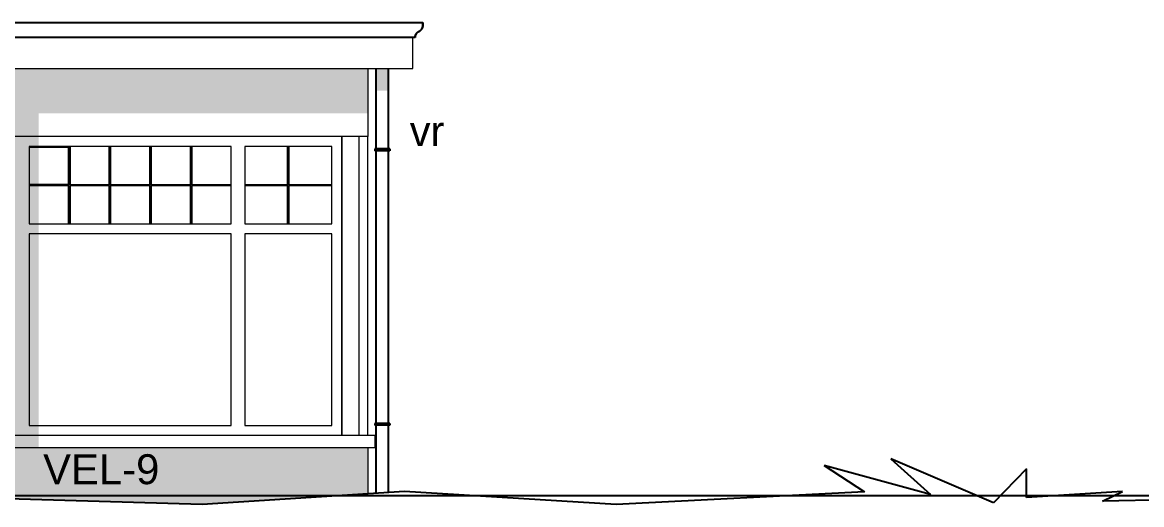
# Model space of a CAD drawing. Header units: millimetres. Extents: x 0 to 59350, y 0 to 29700.
# Drawn here: x 37356 to 41093, y 22272 to 23883 of the extents above; entities that cross this region are included whole.
import ezdxf

# ---------------------------------------------------------------- set-up
doc = ezdxf.new("R2010")
doc.units = ezdxf.units.MM
doc.linetypes.add('PUNKT2_S9', pattern=[1, 0, -1])
doc.linetypes.add('VERDECKT2_S2', pattern=[2.7, 2, -0.7])
doc.layers.add('Standard', color=7, linetype='Continuous', lineweight=25)
doc.styles.add('ARIAL', font='arial.ttf')

msp = doc.modelspace()

# ---------------------------------------------------------------- hatches: boundary and pattern name
at = {"layer": 'Standard', "linetype": 'PUNKT2_S9', "lineweight": 25}
for points in [[(37059.5, 23579.4), (38509.5, 23579.4), (38509.5, 23729.4), (37059.5, 23729.4)], [(38577.4, 23729.4), (38537.4, 23729.4), (38537.4, 23654.4), (38577.4, 23654.4)], [(37059.5, 22471.9), (37059.5, 22289.5), (37207.6, 22294.2), (37410, 22288.3), (37410, 23579.4), (37059.5, 23579.4), (37059.5, 22503.4), (37060.5, 22503.4), (37060.5, 22471.9)], [(37956.9, 22272.3), (38509.5, 22307.9), (38509.5, 22463.4), (37410, 22463.4), (37410, 22288.3)]]:
    msp.add_hatch(color=250, dxfattribs=at).paths.add_polyline_path(points)

# ---------------------------------------------------------------- linework, layer by layer
at = {"layer": 'Standard', "color": 25, "linetype": 'Continuous', "lineweight": -3}
for p, q in [((37059.5, 23882.9), (38693, 23882.9)), ((38693, 23872.9), (38693, 23882.9)), ((38693, 23882.9), (38693, 23872.9)), ((38670.1, 23843.2), (38669.7, 23842.5)), ((38669.7, 23842.5), (38670.1, 23843.2)), ((38670.4, 23843.9), (38670.1, 23843.2)), ((38670.1, 23843.2), (38670.4, 23843.9)), ((38670.9, 23844.5), (38670.4, 23843.9)), ((38670.4, 23843.9), (38670.9, 23844.5)), ((38671.3, 23845.1), (38670.9, 23844.5)), ((38670.9, 23844.5), (38671.3, 23845.1)), ((38671.8, 23845.8), (38671.3, 23845.1)), ((38671.3, 23845.1), (38671.8, 23845.8)), ((38672.2, 23846.4), (38671.8, 23845.8)), ((38671.8, 23845.8), (38672.2, 23846.4)), ((38672.7, 23846.9), (38672.2, 23846.4)), ((38672.2, 23846.4), (38672.7, 23846.9)), ((38673.3, 23847.5), (38672.7, 23846.9)), ((38672.7, 23846.9), (38673.3, 23847.5)), ((38673.8, 23848.1), (38673.3, 23847.5)), ((38673.3, 23847.5), (38673.8, 23848.1)), ((38674.4, 23848.6), (38673.8, 23848.1)), ((38673.8, 23848.1), (38674.4, 23848.6)), ((38674.9, 23849.1), (38674.4, 23848.6)), ((38674.4, 23848.6), (38674.9, 23849.1)), ((38675.5, 23849.6), (38674.9, 23849.1)), ((38674.9, 23849.1), (38675.5, 23849.6)), ((38676.2, 23850.1), (38675.5, 23849.6)), ((38675.5, 23849.6), (38676.2, 23850.1)), ((38676.8, 23850.5), (38676.2, 23850.1)), ((38676.2, 23850.1), (38676.8, 23850.5)), ((38677.4, 23851), (38676.8, 23850.5)), ((38676.8, 23850.5), (38677.4, 23851)), ((38678.1, 23851.4), (38677.4, 23851)), ((38677.4, 23851), (38678.1, 23851.4)), ((38678.7, 23851.7), (38678.1, 23851.4)), ((38678.1, 23851.4), (38678.7, 23851.7)), ((38679.4, 23852.1), (38678.7, 23851.7)), ((38678.7, 23851.7), (38679.4, 23852.1)), ((38680.6, 23852.7), (38679.4, 23852.1)), ((38679.4, 23852.1), (38680.6, 23852.7)), ((38681.2, 23853), (38680.6, 23852.7)), ((38680.6, 23852.7), (38681.2, 23853)), ((38681.9, 23853.4), (38681.2, 23853)), ((38681.2, 23853), (38681.9, 23853.4)), ((38682.6, 23853.8), (38681.9, 23853.4)), ((38681.9, 23853.4), (38682.6, 23853.8)), ((38683.2, 23854.2), (38682.6, 23853.8)), ((38682.6, 23853.8), (38683.2, 23854.2)), ((38683.8, 23854.7), (38683.2, 23854.2)), ((38683.2, 23854.2), (38683.8, 23854.7)), ((38684.4, 23855.1), (38683.8, 23854.7)), ((38683.8, 23854.7), (38684.4, 23855.1)), ((38685, 23855.6), (38684.4, 23855.1)), ((38684.4, 23855.1), (38685, 23855.6)), ((38685.6, 23856.1), (38685, 23855.6)), ((38685, 23855.6), (38685.6, 23856.1)), ((38686.2, 23856.7), (38685.6, 23856.1)), ((38685.6, 23856.1), (38686.2, 23856.7)), ((38686.7, 23857.2), (38686.2, 23856.7)), ((38686.2, 23856.7), (38686.7, 23857.2)), ((38687.2, 23857.8), (38686.7, 23857.2)), ((38686.7, 23857.2), (38687.2, 23857.8)), ((38687.8, 23858.4), (38687.2, 23857.8)), ((38687.2, 23857.8), (38687.8, 23858.4)), ((38688.2, 23859), (38687.8, 23858.4)), ((38687.8, 23858.4), (38688.2, 23859)), ((38688.7, 23859.6), (38688.2, 23859)), ((38688.2, 23859), (38688.7, 23859.6)), ((38689.1, 23860.2), (38688.7, 23859.6)), ((38688.7, 23859.6), (38689.1, 23860.2)), ((38689.6, 23860.9), (38689.1, 23860.2)), ((38689.1, 23860.2), (38689.6, 23860.9)), ((38690, 23861.5), (38689.6, 23860.9)), ((38689.6, 23860.9), (38690, 23861.5)), ((38690.3, 23862.2), (38690, 23861.5)), ((38690, 23861.5), (38690.3, 23862.2)), ((38690.7, 23862.9), (38690.3, 23862.2)), ((38690.3, 23862.2), (38690.7, 23862.9)), ((38691, 23863.6), (38690.7, 23862.9)), ((38690.7, 23862.9), (38691, 23863.6)), ((38691.3, 23864.3), (38691, 23863.6)), ((38691, 23863.6), (38691.3, 23864.3)), ((38691.6, 23865), (38691.3, 23864.3)), ((38691.3, 23864.3), (38691.6, 23865)), ((38691.9, 23865.7), (38691.6, 23865)), ((38691.6, 23865), (38691.9, 23865.7)), ((38692.1, 23866.5), (38691.9, 23865.7)), ((38691.9, 23865.7), (38692.1, 23866.5)), ((38692.3, 23867.2), (38692.1, 23866.5)), ((38692.1, 23866.5), (38692.3, 23867.2)), ((38692.5, 23867.9), (38692.3, 23867.2)), ((38692.3, 23867.2), (38692.5, 23867.9)), ((38692.7, 23868.7), (38692.5, 23867.9)), ((38692.5, 23867.9), (38692.7, 23868.7)), ((38692.8, 23869.5), (38692.7, 23868.7)), ((38692.7, 23868.7), (38692.8, 23869.5)), ((38692.9, 23870.2), (38692.8, 23869.5)), ((38692.8, 23869.5), (38692.9, 23870.2)), ((38693, 23871), (38692.9, 23870.2)), ((38692.9, 23870.2), (38693, 23871)), ((38693, 23872.9), (38693, 23872.6)), ((38693, 23872.6), (38693, 23872.9)), ((38693, 23872.6), (38693, 23871.7)), ((38693, 23871.7), (38693, 23872.6)), ((38693, 23871.7), (38693, 23871)), ((38693, 23871), (38693, 23871.7)), ((38667.1, 23831.9), (37059.5, 23831.9)), ((38667.2, 23834.5), (38667.1, 23833.7)), ((38667.1, 23833.7), (38667.2, 23834.5)), ((38667.1, 23833.7), (38667.1, 23833)), ((38667.1, 23833), (38667.1, 23833.7)), ((38667.1, 23833), (38667.1, 23831.9)), ((38667.1, 23831.9), (38667.1, 23833)), ((38667.3, 23835.2), (38667.2, 23834.5)), ((38667.2, 23834.5), (38667.3, 23835.2)), ((38667.4, 23836), (38667.3, 23835.2)), ((38667.3, 23835.2), (38667.4, 23836)), ((38667.6, 23836.7), (38667.4, 23836)), ((38667.4, 23836), (38667.6, 23836.7)), ((38667.7, 23837.5), (38667.6, 23836.7)), ((38667.6, 23836.7), (38667.7, 23837.5)), ((38667.9, 23838.2), (38667.7, 23837.5)), ((38667.7, 23837.5), (38667.9, 23838.2)), ((38668.2, 23839), (38667.9, 23838.2)), ((38667.9, 23838.2), (38668.2, 23839)), ((38668.4, 23839.7), (38668.2, 23839)), ((38668.2, 23839), (38668.4, 23839.7)), ((38668.7, 23840.4), (38668.4, 23839.7)), ((38668.4, 23839.7), (38668.7, 23840.4)), ((38669, 23841.1), (38668.7, 23840.4)), ((38668.7, 23840.4), (38669, 23841.1)), ((38669.3, 23841.8), (38669, 23841.1)), ((38669, 23841.1), (38669.3, 23841.8)), ((38669.7, 23842.5), (38669.3, 23841.8)), ((38669.3, 23841.8), (38669.7, 23842.5))]:
    msp.add_line(p, q, dxfattribs=at)
at = {"layer": 'Standard', "color": 61, "linetype": 'Continuous', "lineweight": 18}
for p, q in [((38659.5, 23729.4), (38659.5, 23831.9)), ((37059.5, 23729.4), (38659.5, 23729.4))]:
    msp.add_line(p, q, dxfattribs=at)
at = {"layer": 'Standard', "color": 36, "linetype": 'Continuous', "lineweight": 18}
for p, q in [((38509.5, 23729.4), (38509.5, 23501.4)), ((38509.5, 23501.4), (37059.5, 23501.4)), ((38509.5, 22503.4), (38509.5, 23501.4)), ((38509.5, 22463.4), (38509.5, 22307.9))]:
    msp.add_line(p, q, dxfattribs=at)
at = {"layer": 'Standard', "color": 7, "linetype": 'Continuous', "lineweight": -3}
for p, q in [((38537.4, 23460.2), (38537.4, 23729.4)), ((38577.4, 23729.4), (38577.4, 23460.2)), ((38532.4, 23460.2), (38532.4, 23454.4)), ((38532.5, 23460.2), (38532.5, 23460.2)), ((38532.7, 23460.2), (38532.5, 23460.2)), ((38532.5, 23454.4), (38532.5, 23454.4)), ((38532.7, 23454.4), (38532.5, 23454.4)), ((38532.8, 23460.2), (38532.7, 23460.2)), ((38532.8, 23454.4), (38532.7, 23454.4)), ((38533, 23460.2), (38532.8, 23460.2)), ((38533, 23454.4), (38532.8, 23454.4)), ((38533.3, 23460.2), (38533, 23460.2)), ((38533.3, 23454.4), (38533, 23454.4)), ((38533.6, 23460.2), (38533.3, 23460.2)), ((38533.6, 23454.4), (38533.3, 23454.4)), ((38533.9, 23460.2), (38533.6, 23460.2)), ((38533.9, 23454.4), (38533.6, 23454.4)), ((38534.3, 23460.2), (38533.9, 23460.2)), ((38534.3, 23454.4), (38533.9, 23454.4)), ((38534.8, 23460.2), (38534.3, 23460.2)), ((38534.8, 23454.4), (38534.3, 23454.4)), ((38535.3, 23460.2), (38534.8, 23460.2)), ((38535.3, 23454.4), (38534.8, 23454.4)), ((38535.8, 23460.2), (38535.3, 23460.2)), ((38535.8, 23454.4), (38535.3, 23454.4)), ((38536.4, 23460.2), (38535.8, 23460.2)), ((38536.4, 23454.4), (38535.8, 23454.4)), ((38537, 23460.2), (38536.4, 23460.2)), ((38537, 23454.4), (38536.4, 23454.4)), ((38537.6, 23460.2), (38537, 23460.2)), ((38537.6, 23454.4), (38537, 23454.4)), ((38537.4, 22543.6), (38537.4, 23454.4)), ((38538.3, 23460.2), (38537.6, 23460.2)), ((38538.3, 23454.4), (38537.6, 23454.4)), ((38539, 23460.2), (38538.3, 23460.2)), ((38539, 23454.4), (38538.3, 23454.4)), ((38539.8, 23460.2), (38539, 23460.2)), ((38539.8, 23454.4), (38539, 23454.4)), ((38540.5, 23460.2), (38539.8, 23460.2)), ((38540.5, 23454.4), (38539.8, 23454.4)), ((38541.4, 23460.2), (38540.5, 23460.2)), ((38541.4, 23454.4), (38540.5, 23454.4)), ((38542.2, 23460.2), (38541.4, 23460.2)), ((38542.2, 23454.4), (38541.4, 23454.4)), ((38543.1, 23460.2), (38542.2, 23460.2)), ((38543.1, 23454.4), (38542.2, 23454.4)), ((38544, 23460.2), (38543.1, 23460.2)), ((38544, 23454.4), (38543.1, 23454.4)), ((38544.9, 23460.2), (38544, 23460.2)), ((38544.9, 23454.4), (38544, 23454.4)), ((38545.9, 23460.2), (38544.9, 23460.2)), ((38545.9, 23454.4), (38544.9, 23454.4)), ((38546.9, 23460.2), (38545.9, 23460.2)), ((38546.9, 23454.4), (38545.9, 23454.4)), ((38547.9, 23460.2), (38546.9, 23460.2)), ((38547.9, 23454.4), (38546.9, 23454.4)), ((38548.9, 23460.2), (38547.9, 23460.2)), ((38548.9, 23454.4), (38547.9, 23454.4)), ((38549.9, 23460.2), (38548.9, 23460.2)), ((38549.9, 23454.4), (38548.9, 23454.4)), ((38551, 23460.2), (38549.9, 23460.2)), ((38551, 23454.4), (38549.9, 23454.4)), ((38552, 23460.2), (38551, 23460.2)), ((38552, 23454.4), (38551, 23454.4)), ((38553.1, 23460.2), (38552, 23460.2)), ((38553.1, 23454.4), (38552, 23454.4)), ((38554.2, 23460.2), (38553.1, 23460.2)), ((38554.2, 23454.4), (38553.1, 23454.4)), ((38555.3, 23460.2), (38554.2, 23460.2)), ((38555.3, 23454.4), (38554.2, 23454.4)), ((38556.3, 23460.2), (38555.3, 23460.2)), ((38556.3, 23454.4), (38555.3, 23454.4)), ((38557.4, 23460.2), (38556.3, 23460.2)), ((38557.4, 23454.4), (38556.3, 23454.4)), ((38558.5, 23460.2), (38557.4, 23460.2)), ((38558.5, 23454.4), (38557.4, 23454.4)), ((38559.6, 23460.2), (38558.5, 23460.2)), ((38559.6, 23454.4), (38558.5, 23454.4)), ((38560.7, 23460.2), (38559.6, 23460.2)), ((38560.7, 23454.4), (38559.6, 23454.4)), ((38561.8, 23460.2), (38560.7, 23460.2)), ((38561.8, 23454.4), (38560.7, 23454.4)), ((38562.8, 23460.2), (38561.8, 23460.2)), ((38562.8, 23454.4), (38561.8, 23454.4)), ((38563.9, 23460.2), (38562.8, 23460.2)), ((38563.9, 23454.4), (38562.8, 23454.4)), ((38565, 23460.2), (38563.9, 23460.2)), ((38565, 23454.4), (38563.9, 23454.4)), ((38566, 23460.2), (38565, 23460.2)), ((38566, 23454.4), (38565, 23454.4)), ((38567, 23460.2), (38566, 23460.2)), ((38567, 23454.4), (38566, 23454.4)), ((38568, 23460.2), (38567, 23460.2)), ((38568, 23454.4), (38567, 23454.4)), ((38568.9, 23460.2), (38568, 23460.2)), ((38568.9, 23454.4), (38568, 23454.4)), ((38569, 23460.2), (38568.9, 23460.2)), ((38568.9, 23454.4), (38568.9, 23460.2)), ((38569, 23454.4), (38568.9, 23454.4)), ((38569.1, 23460.2), (38569, 23460.2)), ((38569.1, 23454.4), (38569, 23454.4)), ((38569.1, 23460.2), (38569.1, 23454.4)), ((38569.9, 23460.2), (38569.1, 23460.2)), ((38569.9, 23454.4), (38569.1, 23454.4)), ((38570.9, 23460.2), (38569.9, 23460.2)), ((38570.9, 23454.4), (38569.9, 23454.4)), ((38571.8, 23460.2), (38570.9, 23460.2)), ((38571.8, 23454.4), (38570.9, 23454.4)), ((38572.3, 23460.2), (38571.8, 23460.2)), ((38571.8, 23454.4), (38571.8, 23460.2)), ((38571.8, 23460.2), (38571.8, 23460.2)), ((38572.3, 23454.4), (38571.8, 23454.4)), ((38571.8, 23454.4), (38571.8, 23454.4)), ((38573.1, 23460.2), (38572.3, 23460.2)), ((38573.1, 23454.4), (38572.3, 23454.4)), ((38573.1, 23460.2), (38573.1, 23454.4)), ((38573.5, 23460.2), (38573.1, 23460.2)), ((38573.5, 23454.4), (38573.1, 23454.4)), ((38574.3, 23460.2), (38573.5, 23460.2)), ((38574.3, 23454.4), (38573.5, 23454.4)), ((38575.3, 23460.2), (38574.4, 23460.2)), ((38574.4, 23454.4), (38574.4, 23460.2)), ((38575.3, 23454.4), (38574.4, 23454.4)), ((38577.9, 23460.2), (38575.3, 23460.2)), ((38577.9, 23454.4), (38575.3, 23454.4)), ((38577.4, 23454.4), (38577.4, 22543.6)), ((38579.9, 23460.2), (38577.9, 23460.2)), ((38579.9, 23454.4), (38577.9, 23454.4)), ((38581.4, 23460.2), (38579.9, 23460.2)), ((38581.4, 23454.4), (38579.9, 23454.4)), ((38582.3, 23460.2), (38581.4, 23460.2)), ((38582.3, 23454.4), (38581.4, 23454.4)), ((38582.6, 23460.2), (38582.3, 23460.2)), ((38582.6, 23454.4), (38582.3, 23454.4)), ((38582.6, 23460.2), (38582.6, 23454.4)), ((38532.4, 22543.6), (38532.4, 22537.9)), ((38532.5, 22543.6), (38532.5, 22543.6)), ((38532.7, 22543.6), (38532.5, 22543.6)), ((38532.5, 22537.9), (38532.5, 22537.9)), ((38532.7, 22537.9), (38532.5, 22537.9)), ((38532.8, 22543.6), (38532.7, 22543.6)), ((38532.8, 22537.9), (38532.7, 22537.9)), ((38533, 22543.6), (38532.8, 22543.6)), ((38533, 22537.9), (38532.8, 22537.9)), ((38533.3, 22543.6), (38533, 22543.6)), ((38533.3, 22537.9), (38533, 22537.9)), ((38533.6, 22543.6), (38533.3, 22543.6)), ((38533.6, 22537.9), (38533.3, 22537.9)), ((38533.9, 22543.6), (38533.6, 22543.6)), ((38533.9, 22537.9), (38533.6, 22537.9)), ((38534.3, 22543.6), (38533.9, 22543.6)), ((38534.3, 22537.9), (38533.9, 22537.9)), ((38534.8, 22543.6), (38534.3, 22543.6)), ((38534.8, 22537.9), (38534.3, 22537.9)), ((38535.3, 22543.6), (38534.8, 22543.6)), ((38535.3, 22537.9), (38534.8, 22537.9)), ((38535.8, 22543.6), (38535.3, 22543.6)), ((38535.8, 22537.9), (38535.3, 22537.9)), ((38536.4, 22543.6), (38535.8, 22543.6)), ((38536.4, 22537.9), (38535.8, 22537.9)), ((38537, 22543.6), (38536.4, 22543.6)), ((38537, 22537.9), (38536.4, 22537.9)), ((38537.6, 22543.6), (38537, 22543.6)), ((38537.6, 22537.9), (38537, 22537.9)), ((38537.4, 22309.7), (38537.4, 22537.9)), ((38538.3, 22543.6), (38537.6, 22543.6)), ((38538.3, 22537.9), (38537.6, 22537.9)), ((38539, 22543.6), (38538.3, 22543.6)), ((38539, 22537.9), (38538.3, 22537.9)), ((38539.8, 22543.6), (38539, 22543.6)), ((38539.8, 22537.9), (38539, 22537.9)), ((38540.5, 22543.6), (38539.8, 22543.6)), ((38540.5, 22537.9), (38539.8, 22537.9)), ((38541.4, 22543.6), (38540.5, 22543.6)), ((38541.4, 22537.9), (38540.5, 22537.9)), ((38542.2, 22543.6), (38541.4, 22543.6)), ((38542.2, 22537.9), (38541.4, 22537.9)), ((38543.1, 22543.6), (38542.2, 22543.6)), ((38543.1, 22537.9), (38542.2, 22537.9)), ((38544, 22543.6), (38543.1, 22543.6)), ((38544, 22537.9), (38543.1, 22537.9)), ((38544.9, 22543.6), (38544, 22543.6)), ((38544.9, 22537.9), (38544, 22537.9)), ((38545.9, 22543.6), (38544.9, 22543.6)), ((38545.9, 22537.9), (38544.9, 22537.9)), ((38546.9, 22543.6), (38545.9, 22543.6)), ((38546.9, 22537.9), (38545.9, 22537.9)), ((38547.9, 22543.6), (38546.9, 22543.6)), ((38547.9, 22537.9), (38546.9, 22537.9)), ((38548.9, 22543.6), (38547.9, 22543.6)), ((38548.9, 22537.9), (38547.9, 22537.9)), ((38549.9, 22543.6), (38548.9, 22543.6)), ((38549.9, 22537.9), (38548.9, 22537.9)), ((38551, 22543.6), (38549.9, 22543.6)), ((38551, 22537.9), (38549.9, 22537.9)), ((38552, 22543.6), (38551, 22543.6)), ((38552, 22537.9), (38551, 22537.9)), ((38553.1, 22543.6), (38552, 22543.6)), ((38553.1, 22537.9), (38552, 22537.9)), ((38554.2, 22543.6), (38553.1, 22543.6)), ((38554.2, 22537.9), (38553.1, 22537.9)), ((38555.3, 22543.6), (38554.2, 22543.6)), ((38555.3, 22537.9), (38554.2, 22537.9)), ((38556.3, 22543.6), (38555.3, 22543.6)), ((38556.3, 22537.9), (38555.3, 22537.9)), ((38557.4, 22543.6), (38556.3, 22543.6)), ((38557.4, 22537.9), (38556.3, 22537.9)), ((38558.5, 22543.6), (38557.4, 22543.6)), ((38558.5, 22537.9), (38557.4, 22537.9)), ((38559.6, 22543.6), (38558.5, 22543.6)), ((38559.6, 22537.9), (38558.5, 22537.9)), ((38560.7, 22543.6), (38559.6, 22543.6)), ((38560.7, 22537.9), (38559.6, 22537.9)), ((38561.8, 22543.6), (38560.7, 22543.6)), ((38561.8, 22537.9), (38560.7, 22537.9)), ((38562.8, 22543.6), (38561.8, 22543.6)), ((38562.8, 22537.9), (38561.8, 22537.9)), ((38563.9, 22543.6), (38562.8, 22543.6)), ((38563.9, 22537.9), (38562.8, 22537.9)), ((38565, 22543.6), (38563.9, 22543.6)), ((38565, 22537.9), (38563.9, 22537.9)), ((38566, 22543.6), (38565, 22543.6)), ((38566, 22537.9), (38565, 22537.9)), ((38567, 22543.6), (38566, 22543.6)), ((38567, 22537.9), (38566, 22537.9)), ((38568, 22543.6), (38567, 22543.6)), ((38568, 22537.9), (38567, 22537.9)), ((38569, 22543.6), (38568, 22543.6)), ((38569, 22537.9), (38568, 22537.9)), ((38569.9, 22543.6), (38569, 22543.6)), ((38569.9, 22537.9), (38569, 22537.9)), ((38570.9, 22543.6), (38569.9, 22543.6)), ((38570.9, 22537.9), (38569.9, 22537.9)), ((38571.8, 22543.6), (38570.9, 22543.6)), ((38571.8, 22537.9), (38570.9, 22537.9)), ((38572.7, 22543.6), (38571.8, 22543.6)), ((38572.7, 22537.9), (38571.8, 22537.9)), ((38573.5, 22543.6), (38572.7, 22543.6)), ((38573.5, 22537.9), (38572.7, 22537.9)), ((38574.3, 22543.6), (38573.5, 22543.6)), ((38574.3, 22537.9), (38573.5, 22537.9)), ((38575.1, 22543.6), (38574.3, 22543.6)), ((38575.1, 22537.9), (38574.3, 22537.9)), ((38575.2, 22543.6), (38575.1, 22543.6)), ((38575.2, 22537.9), (38575.1, 22537.9)), ((38575.3, 22543.6), (38575.2, 22543.6)), ((38575.2, 22537.9), (38575.2, 22543.6)), ((38575.3, 22537.9), (38575.2, 22537.9)), ((38575.5, 22543.6), (38575.3, 22543.6)), ((38575.5, 22537.9), (38575.3, 22537.9)), ((38575.5, 22543.6), (38575.5, 22537.9)), ((38575.9, 22543.6), (38575.5, 22543.6)), ((38575.9, 22537.9), (38575.5, 22537.9)), ((38576.6, 22543.6), (38575.9, 22543.6)), ((38576.6, 22537.9), (38575.9, 22537.9)), ((38577.3, 22543.6), (38576.6, 22543.6)), ((38577.3, 22537.9), (38576.6, 22537.9)), ((38577.4, 22543.6), (38577.3, 22543.6)), ((38577.4, 22537.9), (38577.3, 22537.9)), ((38577.9, 22543.6), (38577.4, 22543.6)), ((38577.4, 22537.9), (38577.4, 22543.6)), ((38577.9, 22537.9), (38577.4, 22537.9)), ((38577.4, 22537.9), (38577.4, 22312.2)), ((38578.5, 22543.6), (38577.9, 22543.6)), ((38578.5, 22537.9), (38577.9, 22537.9)), ((38578.5, 22543.6), (38578.5, 22537.9)), ((38579.1, 22543.6), (38578.5, 22543.6)), ((38579.1, 22537.9), (38578.5, 22537.9)), ((38579.9, 22543.6), (38578.6, 22543.6)), ((38578.6, 22537.9), (38578.6, 22543.6)), ((38579.9, 22537.9), (38578.6, 22537.9)), ((38581.4, 22543.6), (38579.9, 22543.6)), ((38581.4, 22537.9), (38579.9, 22537.9)), ((38582.3, 22543.6), (38581.4, 22543.6)), ((38582.3, 22537.9), (38581.4, 22537.9)), ((38582.6, 22543.6), (38582.3, 22543.6)), ((38582.6, 22537.9), (38582.3, 22537.9)), ((38582.6, 22543.6), (38582.6, 22537.9))]:
    msp.add_line(p, q, dxfattribs=at)
at = {"layer": 'Standard', "color": 51, "linetype": 'Continuous', "lineweight": 18}
for p, q in [((38422.5, 23501.4), (38422.5, 22503.4)), ((38423, 22503.4), (38423, 23501.4)), ((38479.5, 23501.4), (38479.5, 22503.4)), ((38053.5, 23467.9), (37378.5, 23467.9)), ((37378.5, 23467.9), (37378.5, 23209.9)), ((37379, 23467.9), (37379, 23466.6)), ((38053.5, 23209.9), (38053.5, 23467.9)), ((38389, 23467.9), (38098.5, 23467.9)), ((38098.5, 23467.9), (38098.5, 23209.9)), ((38389, 23209.9), (38389, 23467.9)), ((37379, 23341.5), (37379, 23340.2)), ((37378.5, 23209.9), (38053.5, 23209.9)), ((38098.5, 23209.9), (38389, 23209.9)), ((38053.5, 23176.4), (37378.5, 23176.4)), ((37378.5, 23176.4), (37378.5, 22536.9)), ((38053.5, 22536.9), (38053.5, 23176.4)), ((38389, 23176.4), (38098.5, 23176.4)), ((38098.5, 23176.4), (38098.5, 22536.9)), ((38389, 22536.9), (38389, 23176.4)), ((37378.5, 22536.9), (38053.5, 22536.9)), ((38098.5, 22536.9), (38389, 22536.9))]:
    msp.add_line(p, q, dxfattribs=at)
at = {"layer": 'Standard', "color": 4, "linetype": 'Continuous', "lineweight": 18}
for p, q in [((37378.5, 23466.6), (37511.5, 23466.6)), ((37511.5, 23341.5), (37378.5, 23341.5))]:
    msp.add_line(p, q, dxfattribs=at)
at = {"layer": 'Standard', "color": 250, "linetype": 'Continuous', "lineweight": -3}
for p, q in [((37511.5, 23340.2), (37511.5, 23467.9)), ((37514, 23467.9), (37514, 23340.2)), ((37647, 23340.2), (37647, 23467.9)), ((37649.5, 23467.9), (37649.5, 23340.2)), ((37782.5, 23340.2), (37782.5, 23467.9)), ((37785, 23467.9), (37785, 23340.2)), ((37918, 23340.2), (37918, 23467.9)), ((37920.5, 23467.9), (37920.5, 23340.2)), ((38242.5, 23340.2), (38242.5, 23467.9)), ((38245, 23467.9), (38245, 23340.2)), ((37378.5, 23340.2), (37511.5, 23340.2)), ((37511.5, 23337.7), (37378.5, 23337.7)), ((37511.5, 23209.9), (37511.5, 23337.7)), ((37514, 23340.2), (37647, 23340.2)), ((37647, 23337.7), (37514, 23337.7)), ((37514, 23337.7), (37514, 23209.9)), ((37647, 23209.9), (37647, 23337.7)), ((37649.5, 23340.2), (37782.5, 23340.2)), ((37782.5, 23337.7), (37649.5, 23337.7)), ((37649.5, 23337.7), (37649.5, 23209.9)), ((37782.5, 23209.9), (37782.5, 23337.7)), ((37785, 23340.2), (37918, 23340.2)), ((37918, 23337.7), (37785, 23337.7)), ((37785, 23337.7), (37785, 23209.9)), ((37918, 23209.9), (37918, 23337.7)), ((37920.5, 23340.2), (38053.5, 23340.2)), ((38053.5, 23337.7), (37920.5, 23337.7)), ((37920.5, 23337.7), (37920.5, 23209.9)), ((38098.5, 23340.2), (38242.5, 23340.2)), ((38242.5, 23337.7), (38098.5, 23337.7)), ((38242.5, 23209.9), (38242.5, 23337.7)), ((38245, 23340.2), (38389, 23340.2)), ((38389, 23337.7), (38245, 23337.7)), ((38245, 23337.7), (38245, 23209.9))]:
    msp.add_line(p, q, dxfattribs=at)
at = {"layer": 'Standard', "color": 59, "linetype": 'Continuous', "lineweight": 18}
for p, q in [((38534.5, 22503.4), (37060.5, 22503.4)), ((38534.5, 22463.4), (38534.5, 22503.4)), ((38534.5, 22503.4), (38534.5, 22463.4)), ((38534.5, 22503.4), (38534.5, 22463.4)), ((38534.5, 22503.4), (38534.5, 22463.4)), ((38534.6, 22503.4), (38534.6, 22463.4)), ((37059.5, 22463.4), (38534.5, 22463.4))]:
    msp.add_line(p, q, dxfattribs=at)
at = {"layer": 'Standard', "color": 94, "linetype": 'Continuous', "lineweight": -3}
for p, q in [((40255.8, 22425), (40388.3, 22306.1)), ((40598.2, 22278.2), (40255.8, 22425)), ((40033, 22402.6), (40167.4, 22314.5)), ((40388.3, 22306.1), (40033, 22402.6)), ((40708.7, 22391.4), (40598.2, 22278.2)), ((40708.7, 22296.4), (40708.7, 22391.4)), ((38631.9, 22315.7), (37956.9, 22272.3)), ((39338.9, 22272.6), (38631.9, 22315.7)), ((40167.4, 22314.5), (39338.9, 22272.6)), ((41029.1, 22316), (40708.7, 22296.4)), ((40962.8, 22283.7), (41029.1, 22316)), ((37956.9, 22272.3), (37207.6, 22294.2)), ((41721.4, 22299.4), (40962.8, 22283.7))]:
    msp.add_line(p, q, dxfattribs=at)
at = {"layer": 'Standard', "color": 7, "linetype": 'VERDECKT2_S2', "lineweight": -3}
msp.add_line((42847, 22301.4), (29672, 22301.4), dxfattribs=at)

# ---------------------------------------------------------------- texts
at = {"layer": 'Standard', "color": 7, "linetype": 'Continuous', "lineweight": 18, "char_height": 100, "attachment_point": 7, "style": 'ARIAL'}
for s, insert, width in [('\\W0.99;vr', (38649.7, 23470.1), 166.186), ('\\W1.00;VEL-9', (37425.2, 22339.1), 440.077)]:
    msp.add_mtext(s, dxfattribs=dict(at, insert=insert, width=width))

doc.saveas('drawing.dxf')
